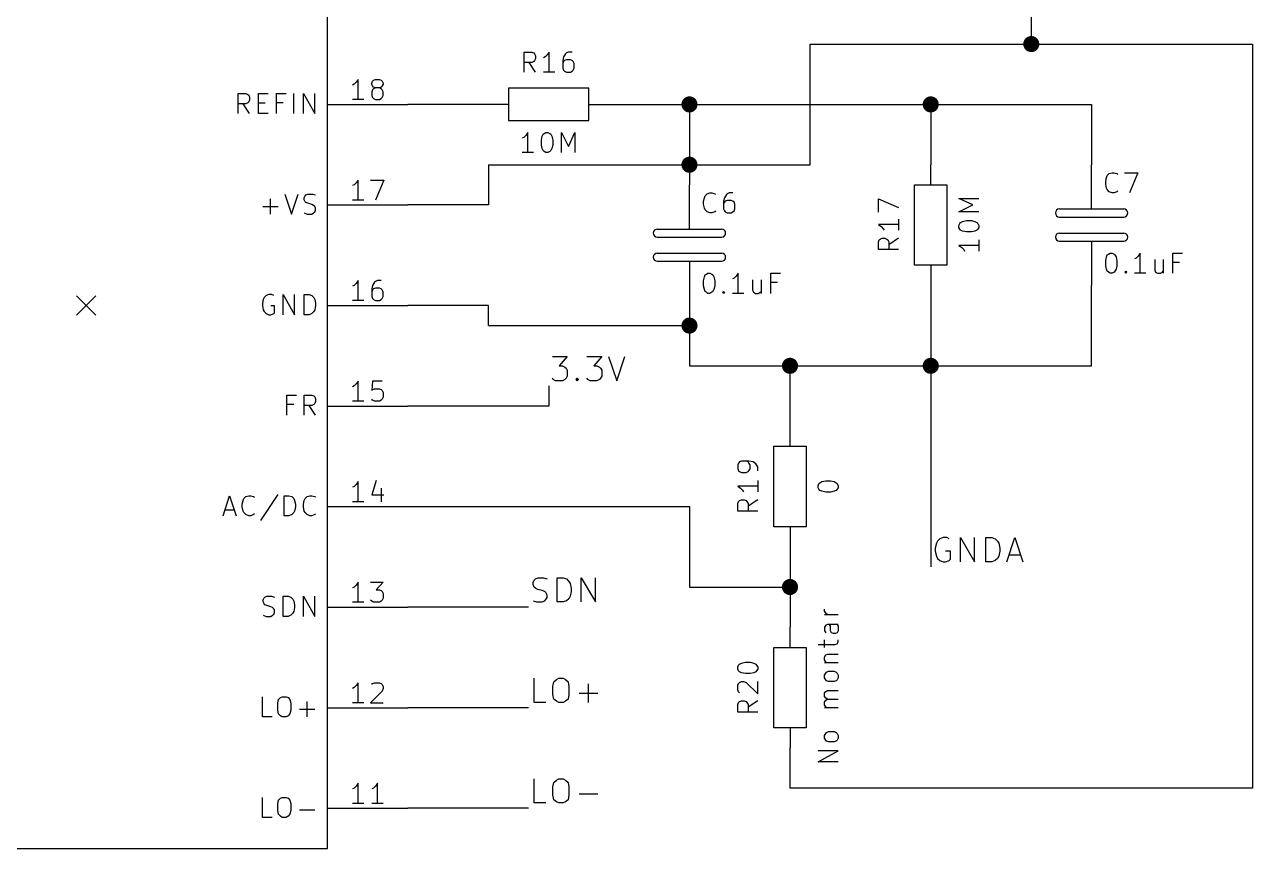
# Model space of a CAD drawing. Extents: x 10 to 287, y -200 to -10.
# Drawn here: x 138.3 to 215.9, y -116.8 to -64.8 of the extents above; entities that cross this region are included whole.
import ezdxf

# ---------------------------------------------------------------- set-up
doc = ezdxf.new("R2010")
doc.units = 0
doc.header["$MEASUREMENT"] = 0

msp = doc.modelspace()

# ---------------------------------------------------------------- linework, layer by layer
at = {"layer": 'Blue 2'}
for p, q in [((141.63, -81.9404), (142.85, -83.1596)), ((142.85, -81.9404), (141.63, -83.1596))]:
    msp.add_line(p, q, dxfattribs=at)
at = {"layer": 'Cyan 2'}
for p, q in [((169.901, -67.818), (169.901, -66.548)), ((169.901, -66.548), (170.383, -66.548)), ((170.383, -66.548), (170.51, -66.5988)), ((170.51, -66.5988), (170.561, -66.6496)), ((170.561, -66.6496), (170.612, -66.7766)), ((171.475, -66.548), (171.348, -66.7258)), ((171.475, -67.818), (171.475, -66.548)), ((172.517, -66.6496), (172.39, -66.8528)), ((172.568, -66.5988), (172.517, -66.6496)), ((172.695, -66.548), (172.568, -66.5988)), ((172.923, -66.548), (172.695, -66.548)), ((170.383, -67.2084), (169.901, -67.2084)), ((170.612, -67.818), (170.205, -67.2084)), ((170.51, -67.1322), (170.383, -67.2084)), ((170.561, -67.0814), (170.51, -67.1322)), ((170.612, -66.9544), (170.561, -67.0814)), ((170.612, -66.7766), (170.612, -66.9544)), ((171.221, -66.8528), (171.12, -66.9036)), ((171.348, -66.7258), (171.221, -66.8528)), ((172.39, -66.8528), (172.339, -67.0814)), ((172.339, -67.0814), (172.339, -67.564)), ((172.39, -67.1322), (172.339, -67.2592)), ((172.441, -67.0814), (172.39, -67.1322)), ((172.568, -67.0306), (172.441, -67.0814)), ((172.822, -67.0306), (172.568, -67.0306)), ((172.923, -67.0814), (172.822, -67.0306)), ((172.999, -67.1322), (172.923, -67.0814)), ((173.05, -67.2592), (172.999, -67.1322)), ((173.05, -67.564), (173.05, -67.2592)), ((171.831, -67.818), (171.12, -67.818)), ((172.339, -67.564), (172.39, -67.691)), ((172.39, -67.691), (172.441, -67.7418)), ((172.441, -67.7418), (172.568, -67.818)), ((172.568, -67.818), (172.822, -67.818)), ((172.822, -67.818), (172.923, -67.7418)), ((172.923, -67.7418), (172.999, -67.691)), ((172.999, -67.691), (173.05, -67.564)), ((151.841, -70.4342), (151.841, -69.1642)), ((151.841, -69.1642), (152.324, -69.1642)), ((152.324, -69.1642), (152.451, -69.215)), ((152.451, -69.7484), (152.324, -69.8246)), ((152.451, -69.215), (152.502, -69.2658)), ((152.502, -69.6976), (152.451, -69.7484)), ((152.502, -69.2658), (152.552, -69.3928)), ((152.552, -69.5706), (152.502, -69.6976)), ((152.552, -69.3928), (152.552, -69.5706)), ((153.111, -70.4342), (153.111, -69.1642)), ((153.111, -69.1642), (153.721, -69.1642)), ((153.111, -69.7484), (153.543, -69.7484)), ((154.254, -70.4342), (154.254, -69.1642)), ((154.254, -69.1642), (154.864, -69.1642)), ((154.686, -69.7484), (154.254, -69.7484)), ((155.346, -70.4342), (155.346, -69.1642)), ((155.956, -70.4342), (155.956, -69.1642)), ((155.956, -69.1642), (156.667, -70.4342)), ((156.667, -70.4342), (156.667, -69.1642)), ((152.324, -69.8246), (151.841, -69.8246)), ((152.552, -70.4342), (152.146, -69.8246)), ((153.721, -70.4342), (153.111, -70.4342)), ((169.875, -71.9328), (169.774, -71.9836)), ((170.002, -71.8058), (169.875, -71.9328)), ((170.129, -71.628), (170.002, -71.8058)), ((170.129, -72.898), (170.129, -71.628)), ((170.993, -72.1106), (171.044, -71.8566)), ((170.993, -72.4154), (170.993, -72.1106)), ((171.044, -71.8566), (171.094, -71.7296)), ((171.094, -71.7296), (171.171, -71.6788)), ((171.171, -71.6788), (171.272, -71.628)), ((171.272, -71.628), (171.399, -71.628)), ((171.399, -71.628), (171.526, -71.6788)), ((171.526, -71.6788), (171.577, -71.7296)), ((171.577, -71.7296), (171.653, -71.8566)), ((171.653, -71.8566), (171.704, -72.1106)), ((171.704, -72.1106), (171.704, -72.4154)), ((172.263, -72.898), (172.263, -71.628)), ((172.263, -71.628), (172.695, -72.517)), ((172.695, -72.517), (173.101, -71.628)), ((173.101, -71.628), (173.101, -72.898)), ((170.485, -72.898), (169.774, -72.898)), ((171.044, -72.644), (170.993, -72.4154)), ((171.094, -72.771), (171.044, -72.644)), ((171.171, -72.8218), (171.094, -72.771)), ((171.272, -72.898), (171.171, -72.8218)), ((171.399, -72.898), (171.272, -72.898)), ((171.526, -72.8218), (171.399, -72.898)), ((171.577, -72.771), (171.526, -72.8218)), ((171.653, -72.644), (171.577, -72.771)), ((171.704, -72.4154), (171.653, -72.644)), ((206.68, -74.4728), (206.731, -74.3458)), ((206.731, -74.3458), (206.858, -74.2188)), ((206.858, -74.2188), (207.035, -74.168)), ((207.035, -74.168), (207.162, -74.168)), ((207.162, -74.168), (207.34, -74.2188)), ((207.34, -74.2188), (207.391, -74.2696)), ((207.823, -74.168), (208.661, -74.168)), ((208.661, -74.168), (208.128, -75.438)), ((206.629, -74.7014), (206.68, -74.4728)), ((206.629, -74.8792), (206.629, -74.7014)), ((206.68, -75.1332), (206.629, -74.8792)), ((206.731, -75.2348), (206.68, -75.1332)), ((153.873, -76.7842), (153.873, -75.819)), ((154.788, -75.5142), (155.194, -76.7842)), ((155.194, -76.7842), (155.626, -75.5142)), ((156.007, -75.7428), (156.058, -75.6158)), ((156.007, -75.8698), (156.007, -75.7428)), ((156.058, -75.9968), (156.007, -75.8698)), ((156.058, -75.6158), (156.108, -75.565)), ((156.108, -76.0476), (156.058, -75.9968)), ((156.108, -75.565), (156.235, -75.5142)), ((156.235, -75.5142), (156.54, -75.5142)), ((156.54, -75.5142), (156.718, -75.565)), ((181.229, -75.9714), (181.28, -75.7428)), ((181.229, -76.1492), (181.229, -75.9714)), ((181.28, -75.7428), (181.331, -75.6158)), ((181.331, -75.6158), (181.458, -75.4888)), ((181.458, -75.4888), (181.635, -75.438)), ((181.635, -75.438), (181.762, -75.438)), ((181.762, -75.438), (181.94, -75.4888)), ((181.94, -75.4888), (181.991, -75.5396)), ((182.55, -75.7428), (182.499, -75.9714)), ((182.499, -75.9714), (182.499, -76.454)), ((182.677, -75.5396), (182.55, -75.7428)), ((182.601, -75.9714), (182.55, -76.0222)), ((182.728, -75.9206), (182.601, -75.9714)), ((182.728, -75.4888), (182.677, -75.5396)), ((182.855, -75.438), (182.728, -75.4888)), ((182.982, -75.9206), (182.728, -75.9206)), ((183.083, -75.438), (182.855, -75.438)), ((183.083, -75.9714), (182.982, -75.9206)), ((183.159, -76.0222), (183.083, -75.9714)), ((192.278, -76.6572), (192.278, -75.819)), ((192.278, -75.819), (193.548, -76.3524)), ((198.247, -76.2), (197.358, -75.7936)), ((197.358, -75.7936), (198.628, -75.7936)), ((206.858, -75.3618), (206.731, -75.2348)), ((207.035, -75.438), (206.858, -75.3618)), ((207.162, -75.438), (207.035, -75.438)), ((207.34, -75.3618), (207.162, -75.438)), ((207.391, -75.311), (207.34, -75.3618)), ((153.391, -76.3016), (154.356, -76.3016)), ((156.007, -76.708), (156.185, -76.7842)), ((156.235, -76.0984), (156.108, -76.0476)), ((156.489, -76.1746), (156.235, -76.0984)), ((156.591, -76.2254), (156.489, -76.1746)), ((156.489, -76.7842), (156.591, -76.708)), ((156.667, -76.3016), (156.591, -76.2254)), ((156.591, -76.708), (156.667, -76.6572)), ((156.718, -76.4032), (156.667, -76.3016)), ((156.667, -76.6572), (156.718, -76.5302)), ((156.718, -76.5302), (156.718, -76.4032)), ((181.28, -76.4032), (181.229, -76.1492)), ((181.331, -76.5048), (181.28, -76.4032)), ((181.458, -76.6318), (181.331, -76.5048)), ((181.635, -76.708), (181.458, -76.6318)), ((181.762, -76.708), (181.635, -76.708)), ((181.94, -76.6318), (181.762, -76.708)), ((181.991, -76.581), (181.94, -76.6318)), ((182.55, -76.0222), (182.499, -76.1492)), ((182.499, -76.454), (182.55, -76.581)), ((182.55, -76.581), (182.601, -76.6318)), ((182.601, -76.6318), (182.728, -76.708)), ((182.728, -76.708), (182.982, -76.708)), ((182.982, -76.708), (183.083, -76.6318)), ((183.083, -76.6318), (183.159, -76.581)), ((183.21, -76.1492), (183.159, -76.0222)), ((183.159, -76.581), (183.21, -76.454)), ((183.21, -76.454), (183.21, -76.1492)), ((197.358, -76.6318), (198.247, -76.2)), ((198.628, -76.6318), (197.358, -76.6318)), ((156.185, -76.7842), (156.489, -76.7842)), ((193.548, -77.4446), (192.278, -77.4446)), ((192.278, -77.4446), (192.456, -77.5716)), ((193.548, -77.089), (193.548, -77.8002)), ((197.358, -77.4954), (197.409, -77.3684)), ((197.358, -77.6224), (197.358, -77.4954)), ((197.409, -77.3684), (197.46, -77.3176)), ((197.46, -77.3176), (197.587, -77.2414)), ((197.587, -77.2414), (197.841, -77.1906)), ((197.841, -77.1906), (198.145, -77.1906)), ((198.145, -77.1906), (198.374, -77.2414)), ((198.374, -77.2414), (198.501, -77.3176)), ((198.501, -77.3176), (198.552, -77.3684)), ((198.552, -77.3684), (198.628, -77.4954)), ((198.628, -77.4954), (198.628, -77.6224)), ((192.38, -78.359), (192.507, -78.3082)), ((192.456, -77.5716), (192.583, -77.6986)), ((192.507, -78.3082), (192.684, -78.3082)), ((192.583, -77.6986), (192.634, -77.8002)), ((192.684, -78.3082), (192.811, -78.359)), ((193.548, -78.3082), (192.938, -78.7146)), ((197.409, -77.724), (197.358, -77.6224)), ((197.46, -77.8002), (197.409, -77.724)), ((197.587, -77.851), (197.46, -77.8002)), ((197.841, -77.9018), (197.587, -77.851)), ((198.145, -77.9018), (197.841, -77.9018)), ((198.374, -77.851), (198.145, -77.9018)), ((198.501, -77.8002), (198.374, -77.851)), ((198.552, -77.724), (198.501, -77.8002)), ((198.628, -77.6224), (198.552, -77.724)), ((192.278, -78.5368), (192.329, -78.4098)), ((192.278, -79.0194), (192.278, -78.5368)), ((193.548, -79.0194), (192.278, -79.0194)), ((192.329, -78.4098), (192.38, -78.359)), ((192.811, -78.359), (192.862, -78.4098)), ((192.862, -78.4098), (192.938, -78.5368)), ((192.938, -78.5368), (192.938, -79.0194)), ((198.628, -78.7654), (197.358, -78.7654)), ((197.358, -78.7654), (197.536, -78.8924)), ((197.536, -78.8924), (197.663, -79.0194)), ((197.663, -79.0194), (197.714, -79.121)), ((198.628, -78.4098), (198.628, -79.121)), ((206.629, -79.7306), (206.68, -79.4766)), ((206.629, -80.0354), (206.629, -79.7306)), ((206.68, -79.4766), (206.731, -79.3496)), ((206.731, -79.3496), (206.807, -79.2988)), ((206.807, -79.2988), (206.908, -79.248)), ((206.908, -79.248), (207.035, -79.248)), ((207.035, -79.248), (207.162, -79.2988)), ((207.162, -79.2988), (207.213, -79.3496)), ((207.213, -79.3496), (207.289, -79.4766)), ((207.289, -79.4766), (207.34, -79.7306)), ((207.34, -79.7306), (207.34, -80.0354)), ((208.559, -79.5528), (208.458, -79.6036)), ((208.686, -79.4258), (208.559, -79.5528)), ((208.813, -79.248), (208.686, -79.4258)), ((208.813, -80.518), (208.813, -79.248)), ((209.728, -79.6544), (209.728, -80.3148)), ((210.261, -79.6544), (210.261, -80.518)), ((210.871, -80.518), (210.871, -79.248)), ((210.871, -79.248), (211.48, -79.248)), ((211.303, -79.8322), (210.871, -79.8322)), ((181.28, -80.7466), (181.331, -80.6196)), ((181.331, -80.6196), (181.407, -80.5688)), ((181.407, -80.5688), (181.508, -80.518)), ((181.508, -80.518), (181.635, -80.518)), ((181.635, -80.518), (181.762, -80.5688)), ((181.762, -80.5688), (181.813, -80.6196)), ((181.813, -80.6196), (181.889, -80.7466)), ((183.413, -80.518), (183.286, -80.6958)), ((183.413, -81.788), (183.413, -80.518)), ((185.471, -81.788), (185.471, -80.518)), ((185.471, -80.518), (186.08, -80.518)), ((206.68, -80.264), (206.629, -80.0354)), ((206.731, -80.391), (206.68, -80.264)), ((206.807, -80.4418), (206.731, -80.391)), ((206.908, -80.518), (206.807, -80.4418)), ((207.035, -80.518), (206.908, -80.518)), ((207.162, -80.4418), (207.035, -80.518)), ((207.213, -80.391), (207.162, -80.4418)), ((207.289, -80.264), (207.213, -80.391)), ((207.34, -80.0354), (207.289, -80.264)), ((207.848, -80.4418), (207.899, -80.391)), ((207.899, -80.518), (207.848, -80.4418)), ((207.899, -80.391), (207.95, -80.4418)), ((207.899, -80.391), (207.899, -80.518)), ((207.95, -80.4418), (207.899, -80.518)), ((209.169, -80.518), (208.458, -80.518)), ((209.728, -80.3148), (209.779, -80.4418)), ((209.779, -80.4418), (209.906, -80.518)), ((209.906, -80.518), (210.083, -80.518)), ((210.083, -80.518), (210.21, -80.4418)), ((210.21, -80.4418), (210.261, -80.391)), ((181.229, -81.0006), (181.28, -80.7466)), ((181.229, -81.3054), (181.229, -81.0006)), ((181.28, -81.534), (181.229, -81.3054)), ((181.889, -80.7466), (181.94, -81.0006)), ((181.94, -81.3054), (181.889, -81.534)), ((181.94, -81.0006), (181.94, -81.3054)), ((183.159, -80.8228), (183.058, -80.8736)), ((183.286, -80.6958), (183.159, -80.8228)), ((184.328, -80.9244), (184.328, -81.5848)), ((184.861, -80.9244), (184.861, -81.788)), ((185.903, -81.1022), (185.471, -81.1022)), ((153.416, -82.169), (153.365, -82.3976)), ((153.467, -82.042), (153.416, -82.169)), ((153.594, -81.915), (153.467, -82.042)), ((153.772, -81.8642), (153.594, -81.915)), ((153.949, -81.8642), (153.772, -81.8642)), ((154.076, -81.915), (153.949, -81.8642)), ((154.686, -83.1342), (154.686, -81.8642)), ((154.686, -81.8642), (155.397, -83.1342)), ((155.397, -83.1342), (155.397, -81.8642)), ((156.007, -83.1342), (156.007, -81.8642)), ((156.007, -81.8642), (156.312, -81.8642)), ((156.312, -81.8642), (156.489, -81.915)), ((156.489, -81.915), (156.616, -82.042)), ((156.616, -82.042), (156.667, -82.169)), ((156.667, -82.169), (156.718, -82.3976)), ((181.331, -81.661), (181.28, -81.534)), ((181.407, -81.7118), (181.331, -81.661)), ((181.508, -81.788), (181.407, -81.7118)), ((181.635, -81.788), (181.508, -81.788)), ((181.762, -81.7118), (181.635, -81.788)), ((181.813, -81.661), (181.762, -81.7118)), ((181.889, -81.534), (181.813, -81.661)), ((182.448, -81.7118), (182.499, -81.661)), ((182.499, -81.788), (182.448, -81.7118)), ((182.499, -81.661), (182.55, -81.7118)), ((182.499, -81.661), (182.499, -81.788)), ((182.55, -81.7118), (182.499, -81.788)), ((183.769, -81.788), (183.058, -81.788)), ((184.328, -81.5848), (184.379, -81.7118)), ((184.379, -81.7118), (184.506, -81.788)), ((184.506, -81.788), (184.683, -81.788)), ((184.683, -81.788), (184.81, -81.7118)), ((184.81, -81.7118), (184.861, -81.661)), ((153.365, -82.3976), (153.365, -82.5754)), ((153.365, -82.5754), (153.416, -82.8294)), ((153.416, -82.8294), (153.467, -82.931)), ((153.467, -82.931), (153.594, -83.058)), ((154.127, -82.5754), (153.899, -82.5754)), ((154.127, -83.0072), (154.127, -82.5754)), ((156.616, -82.931), (156.489, -83.058)), ((156.667, -82.8294), (156.616, -82.931)), ((156.718, -82.5754), (156.667, -82.8294)), ((156.718, -82.3976), (156.718, -82.5754)), ((153.594, -83.058), (153.772, -83.1342)), ((153.772, -83.1342), (153.899, -83.1342)), ((153.899, -83.1342), (154.076, -83.058)), ((154.076, -83.058), (154.127, -83.0072)), ((156.312, -83.1342), (156.007, -83.1342)), ((156.489, -83.058), (156.312, -83.1342)), ((154.915, -89.4842), (154.915, -88.2142)), ((154.915, -88.2142), (155.524, -88.2142)), ((156.007, -89.4842), (156.007, -88.2142)), ((156.007, -88.2142), (156.489, -88.2142)), ((156.489, -88.2142), (156.616, -88.265)), ((156.616, -88.265), (156.667, -88.3158)), ((156.667, -88.3158), (156.718, -88.4428)), ((155.346, -88.7984), (154.915, -88.7984)), ((156.489, -88.8746), (156.007, -88.8746)), ((156.718, -89.4842), (156.312, -88.8746)), ((156.616, -88.7984), (156.489, -88.8746)), ((156.667, -88.7476), (156.616, -88.7984)), ((156.718, -88.6206), (156.667, -88.7476)), ((156.718, -88.4428), (156.718, -88.6206)), ((183.439, -92.5068), (183.388, -92.6084)), ((183.388, -92.6084), (183.388, -92.8624)), ((183.388, -92.8624), (183.439, -92.9894)), ((183.49, -92.4306), (183.439, -92.5068)), ((183.439, -92.9894), (183.49, -93.0402)), ((183.617, -92.3798), (183.49, -92.4306)), ((183.49, -93.0402), (183.617, -93.091)), ((184.099, -92.3798), (183.617, -92.3798)), ((184.048, -92.4306), (183.921, -92.3798)), ((183.921, -93.091), (184.048, -93.0402)), ((184.099, -92.5068), (184.048, -92.4306)), ((184.048, -93.0402), (184.099, -92.9894)), ((184.353, -92.4306), (184.099, -92.3798)), ((184.175, -92.6084), (184.099, -92.5068)), ((184.099, -92.9894), (184.175, -92.8624)), ((184.175, -92.8624), (184.175, -92.6084)), ((184.531, -92.5576), (184.353, -92.4306)), ((184.582, -92.6084), (184.531, -92.5576)), ((184.658, -92.7354), (184.582, -92.6084)), ((184.658, -92.9894), (184.658, -92.7354)), ((183.617, -93.091), (183.921, -93.091)), ((184.658, -93.599), (184.658, -94.3102)), ((188.468, -93.9292), (188.519, -93.8022)), ((188.519, -93.8022), (188.57, -93.7514)), ((188.57, -93.7514), (188.697, -93.6752)), ((188.697, -93.6752), (188.951, -93.6244)), ((188.951, -93.6244), (189.255, -93.6244)), ((189.255, -93.6244), (189.484, -93.6752)), ((189.484, -93.6752), (189.611, -93.7514)), ((189.611, -93.7514), (189.662, -93.8022)), ((189.662, -93.8022), (189.738, -93.9292)), ((150.876, -95.8342), (151.282, -94.5642)), ((151.282, -94.5642), (151.714, -95.8342)), ((152.197, -94.742), (152.324, -94.615)), ((152.324, -94.615), (152.502, -94.5642)), ((152.502, -94.5642), (152.629, -94.5642)), ((152.629, -94.5642), (152.806, -94.615)), ((152.806, -94.615), (152.857, -94.6658)), ((154.33, -94.488), (153.238, -96.139)), ((154.737, -95.8342), (154.737, -94.5642)), ((154.737, -94.5642), (155.042, -94.5642)), ((155.042, -94.5642), (155.219, -94.615)), ((155.219, -94.615), (155.346, -94.742)), ((156.058, -94.742), (156.185, -94.615)), ((156.185, -94.615), (156.362, -94.5642)), ((156.362, -94.5642), (156.489, -94.5642)), ((156.489, -94.5642), (156.667, -94.615)), ((156.667, -94.615), (156.718, -94.6658)), ((184.658, -93.9546), (183.388, -93.9546)), ((183.388, -93.9546), (183.566, -94.0816)), ((183.566, -94.0816), (183.693, -94.2086)), ((183.693, -94.2086), (183.744, -94.3102)), ((188.468, -94.0562), (188.468, -93.9292)), ((188.519, -94.1578), (188.468, -94.0562)), ((188.57, -94.234), (188.519, -94.1578)), ((188.697, -94.2848), (188.57, -94.234)), ((188.951, -94.3356), (188.697, -94.2848)), ((189.255, -94.3356), (188.951, -94.3356)), ((189.484, -94.2848), (189.255, -94.3356)), ((189.611, -94.234), (189.484, -94.2848)), ((189.662, -94.1578), (189.611, -94.234)), ((189.738, -94.0562), (189.662, -94.1578)), ((189.738, -93.9292), (189.738, -94.0562)), ((152.095, -95.0976), (152.146, -94.869)), ((152.095, -95.2754), (152.095, -95.0976)), ((152.146, -95.5294), (152.095, -95.2754)), ((152.146, -94.869), (152.197, -94.742)), ((155.346, -94.742), (155.397, -94.869)), ((155.397, -94.869), (155.448, -95.0976)), ((155.448, -95.2754), (155.397, -95.5294)), ((155.448, -95.0976), (155.448, -95.2754)), ((155.956, -95.0976), (156.007, -94.869)), ((155.956, -95.2754), (155.956, -95.0976)), ((156.007, -95.5294), (155.956, -95.2754)), ((156.007, -94.869), (156.058, -94.742)), ((183.388, -95.0468), (183.439, -94.9198)), ((183.388, -95.5294), (183.388, -95.0468)), ((183.439, -94.9198), (183.49, -94.869)), ((183.49, -94.869), (183.617, -94.8182)), ((183.617, -94.8182), (183.794, -94.8182)), ((183.794, -94.8182), (183.921, -94.869)), ((183.921, -94.869), (183.972, -94.9198)), ((183.972, -94.9198), (184.048, -95.0468)), ((184.658, -94.8182), (184.048, -95.2246)), ((184.048, -95.0468), (184.048, -95.5294)), ((151.003, -95.4532), (151.587, -95.4532)), ((152.197, -95.631), (152.146, -95.5294)), ((152.324, -95.758), (152.197, -95.631)), ((152.502, -95.8342), (152.324, -95.758)), ((152.629, -95.8342), (152.502, -95.8342)), ((152.806, -95.758), (152.629, -95.8342)), ((152.857, -95.7072), (152.806, -95.758)), ((155.042, -95.8342), (154.737, -95.8342)), ((155.219, -95.758), (155.042, -95.8342)), ((155.346, -95.631), (155.219, -95.758)), ((155.397, -95.5294), (155.346, -95.631)), ((156.058, -95.631), (156.007, -95.5294)), ((156.185, -95.758), (156.058, -95.631)), ((156.362, -95.8342), (156.185, -95.758)), ((156.489, -95.8342), (156.362, -95.8342)), ((156.667, -95.758), (156.489, -95.8342)), ((156.718, -95.7072), (156.667, -95.758)), ((184.658, -95.5294), (183.388, -95.5294)), ((153.416, -101.143), (153.467, -101.016)), ((153.416, -101.27), (153.416, -101.143)), ((153.467, -101.397), (153.416, -101.27)), ((153.467, -101.016), (153.518, -100.965)), ((153.518, -101.448), (153.467, -101.397)), ((153.518, -100.965), (153.645, -100.914)), ((153.645, -101.498), (153.518, -101.448)), ((153.645, -100.914), (153.949, -100.914)), ((153.899, -101.575), (153.645, -101.498)), ((154, -101.625), (153.899, -101.575)), ((153.949, -100.914), (154.127, -100.965)), ((154.686, -102.184), (154.686, -100.914)), ((154.686, -100.914), (154.991, -100.914)), ((154.991, -100.914), (155.169, -100.965)), ((155.169, -100.965), (155.296, -101.092)), ((155.296, -101.092), (155.346, -101.219)), ((155.346, -101.219), (155.397, -101.448)), ((155.397, -101.448), (155.397, -101.625)), ((155.956, -102.184), (155.956, -100.914)), ((155.956, -100.914), (156.667, -102.184)), ((156.667, -102.184), (156.667, -100.914)), ((153.416, -102.108), (153.594, -102.184)), ((153.594, -102.184), (153.899, -102.184)), ((153.899, -102.184), (154, -102.108)), ((154.076, -101.702), (154, -101.625)), ((154, -102.108), (154.076, -102.057)), ((154.127, -101.803), (154.076, -101.702)), ((154.076, -102.057), (154.127, -101.93)), ((154.127, -101.93), (154.127, -101.803)), ((154.991, -102.184), (154.686, -102.184)), ((155.169, -102.108), (154.991, -102.184)), ((155.296, -101.981), (155.169, -102.108)), ((155.346, -101.879), (155.296, -101.981)), ((155.397, -101.625), (155.346, -101.879)), ((188.874, -101.854), (188.874, -101.727)), ((188.951, -101.956), (188.874, -101.854)), ((189.738, -102.083), (188.874, -102.083)), ((189.001, -102.032), (188.951, -101.956)), ((189.128, -102.083), (189.001, -102.032)), ((188.951, -102.743), (188.874, -102.87)), ((188.874, -102.87), (188.874, -103.099)), ((188.874, -103.099), (188.951, -103.226)), ((189.052, -102.692), (188.951, -102.743)), ((189.738, -102.692), (189.052, -102.692)), ((189.255, -102.794), (189.179, -102.692)), ((189.255, -103.099), (189.255, -102.794)), ((189.306, -103.226), (189.255, -103.099)), ((189.662, -102.692), (189.738, -102.794)), ((189.738, -103.099), (189.662, -103.226)), ((189.738, -102.794), (189.738, -103.099)), ((188.874, -104.14), (188.874, -103.657)), ((189.433, -103.276), (189.306, -103.226)), ((189.535, -103.276), (189.433, -103.276)), ((189.662, -103.226), (189.535, -103.276)), ((189.535, -103.962), (189.662, -103.911)), ((189.662, -103.911), (189.738, -103.784)), ((189.738, -103.784), (189.738, -103.657)), ((188.468, -103.962), (189.535, -103.962)), ((188.874, -104.75), (188.951, -104.623)), ((188.951, -104.623), (189.052, -104.572)), ((189.052, -104.572), (189.738, -104.572)), ((183.388, -105.385), (183.439, -105.258)), ((183.388, -105.512), (183.388, -105.385)), ((183.439, -105.258), (183.49, -105.207)), ((183.49, -105.207), (183.617, -105.131)), ((183.617, -105.131), (183.871, -105.08)), ((183.871, -105.08), (184.175, -105.08)), ((184.175, -105.08), (184.404, -105.131)), ((184.404, -105.131), (184.531, -105.207)), ((184.531, -105.207), (184.582, -105.258)), ((184.582, -105.258), (184.658, -105.385)), ((184.658, -105.385), (184.658, -105.512)), ((188.874, -104.927), (188.874, -104.75)), ((188.951, -105.054), (188.874, -104.927)), ((188.874, -105.105), (189.738, -105.105)), ((189.001, -105.105), (188.951, -105.054)), ((183.439, -105.613), (183.388, -105.512)), ((183.49, -105.689), (183.439, -105.613)), ((183.617, -105.74), (183.49, -105.689)), ((183.871, -105.791), (183.617, -105.74)), ((184.175, -105.791), (183.871, -105.791)), ((184.404, -105.74), (184.175, -105.791)), ((184.531, -105.689), (184.404, -105.74)), ((184.582, -105.613), (184.531, -105.689)), ((184.658, -105.512), (184.582, -105.613)), ((188.874, -105.893), (188.951, -105.766)), ((188.874, -106.07), (188.874, -105.893)), ((188.951, -106.197), (188.874, -106.07)), ((188.951, -105.766), (189.001, -105.715)), ((189.001, -106.248), (188.951, -106.197)), ((189.001, -105.715), (189.128, -105.639)), ((189.128, -106.299), (189.001, -106.248)), ((189.128, -105.639), (189.484, -105.639)), ((189.484, -105.639), (189.611, -105.715)), ((189.611, -106.248), (189.484, -106.299)), ((189.611, -105.715), (189.662, -105.766)), ((189.662, -106.197), (189.611, -106.248)), ((189.662, -105.766), (189.738, -105.893)), ((189.738, -106.07), (189.662, -106.197)), ((189.738, -105.893), (189.738, -106.07)), ((183.388, -106.528), (183.439, -106.426)), ((183.388, -106.832), (183.388, -106.528)), ((183.439, -106.959), (183.388, -106.832)), ((183.439, -106.426), (183.49, -106.35)), ((183.49, -107.01), (183.439, -106.959)), ((183.49, -106.35), (183.617, -106.299)), ((183.617, -106.299), (183.744, -106.299)), ((183.744, -106.299), (183.921, -106.35)), ((183.921, -106.35), (184.658, -107.086)), ((184.658, -107.086), (184.658, -106.299)), ((188.874, -107.036), (188.951, -106.934)), ((188.951, -106.934), (189.052, -106.858)), ((189.052, -106.858), (189.738, -106.858)), ((189.484, -106.299), (189.128, -106.299)), ((153.365, -108.534), (153.365, -107.264)), ((154.33, -107.671), (154.381, -107.442)), ((154.33, -108.102), (154.33, -107.671)), ((154.381, -107.442), (154.508, -107.315)), ((154.508, -107.315), (154.61, -107.264)), ((154.61, -107.264), (154.864, -107.264)), ((154.864, -107.264), (154.991, -107.315)), ((154.991, -107.315), (155.092, -107.442)), ((155.092, -107.442), (155.169, -107.671)), ((155.169, -107.671), (155.169, -108.102)), ((156.185, -108.534), (156.185, -107.569)), ((183.388, -107.747), (183.439, -107.62)), ((183.388, -108.229), (183.388, -107.747)), ((183.439, -107.62), (183.49, -107.569)), ((183.49, -107.569), (183.617, -107.518)), ((183.617, -107.518), (183.794, -107.518)), ((183.794, -107.518), (183.921, -107.569)), ((183.921, -107.569), (183.972, -107.62)), ((183.972, -107.62), (184.048, -107.747)), ((184.658, -107.518), (184.048, -107.925)), ((184.048, -107.747), (184.048, -108.229)), ((188.874, -107.239), (188.874, -107.036)), ((188.951, -107.34), (188.874, -107.239)), ((188.874, -107.594), (188.951, -107.467)), ((188.874, -107.772), (188.874, -107.594)), ((188.951, -107.899), (188.874, -107.772)), ((189.052, -107.417), (188.951, -107.34)), ((188.951, -107.467), (189.052, -107.417)), ((189.052, -107.417), (189.738, -107.417)), ((153.975, -108.534), (153.365, -108.534)), ((154.381, -108.331), (154.33, -108.102)), ((154.508, -108.458), (154.381, -108.331)), ((154.61, -108.534), (154.508, -108.458)), ((154.864, -108.534), (154.61, -108.534)), ((154.991, -108.458), (154.864, -108.534)), ((155.092, -108.331), (154.991, -108.458)), ((155.169, -108.102), (155.092, -108.331)), ((155.702, -108.052), (156.667, -108.052)), ((184.658, -108.229), (183.388, -108.229)), ((189.738, -107.95), (188.874, -107.95)), ((189.001, -107.95), (188.951, -107.899)), ((188.874, -109.703), (188.951, -109.576)), ((188.874, -109.88), (188.874, -109.703)), ((188.951, -110.007), (188.874, -109.88)), ((188.951, -109.576), (189.001, -109.525)), ((189.001, -110.058), (188.951, -110.007)), ((189.001, -109.525), (189.128, -109.449)), ((189.128, -110.109), (189.001, -110.058)), ((189.128, -109.449), (189.484, -109.449)), ((189.484, -110.109), (189.128, -110.109)), ((189.484, -109.449), (189.611, -109.525)), ((189.611, -110.058), (189.484, -110.109)), ((189.611, -109.525), (189.662, -109.576)), ((189.662, -110.007), (189.611, -110.058)), ((189.662, -109.576), (189.738, -109.703)), ((189.738, -109.88), (189.662, -110.007)), ((189.738, -109.703), (189.738, -109.88)), ((188.468, -111.379), (189.738, -110.668)), ((189.738, -110.668), (188.468, -110.668)), ((189.738, -111.379), (188.468, -111.379)), ((153.365, -114.884), (153.365, -113.614)), ((154.33, -114.021), (154.381, -113.792)), ((154.381, -113.792), (154.508, -113.665)), ((154.508, -113.665), (154.61, -113.614)), ((154.61, -113.614), (154.864, -113.614)), ((154.864, -113.614), (154.991, -113.665)), ((154.991, -113.665), (155.092, -113.792)), ((155.092, -113.792), (155.169, -114.021)), ((154.33, -114.452), (154.33, -114.021)), ((154.381, -114.681), (154.33, -114.452)), ((154.508, -114.808), (154.381, -114.681)), ((155.092, -114.681), (154.991, -114.808)), ((155.169, -114.452), (155.092, -114.681)), ((155.169, -114.021), (155.169, -114.452)), ((155.702, -114.402), (156.667, -114.402)), ((153.975, -114.884), (153.365, -114.884)), ((154.61, -114.884), (154.508, -114.808)), ((154.864, -114.884), (154.61, -114.884)), ((154.991, -114.808), (154.864, -114.884))]:
    msp.add_line(p, q, dxfattribs=at)
at = {"layer": 'Green 2'}
for p, q in [((201.93, -60.96), (201.93, -66.04)), ((187.96, -66.04), (215.9, -66.04)), ((187.96, -73.66), (187.96, -66.04)), ((215.9, -66.04), (215.9, -113.03)), ((167.64, -69.85), (162.56, -69.85)), ((175.26, -69.85), (205.74, -69.85)), ((180.34, -69.85), (180.34, -74.93)), ((195.58, -69.85), (195.58, -73.66)), ((205.74, -69.85), (205.74, -73.66)), ((167.64, -73.66), (187.96, -73.66)), ((167.64, -73.66), (167.64, -76.2)), ((167.64, -76.2), (162.56, -76.2)), ((195.58, -81.28), (195.58, -99.06)), ((205.74, -86.36), (205.74, -81.28)), ((167.64, -82.55), (162.56, -82.55)), ((167.64, -83.82), (167.64, -82.55)), ((180.34, -82.55), (180.34, -86.36)), ((167.64, -83.82), (180.34, -83.82)), ((180.34, -86.36), (205.74, -86.36)), ((186.69, -90.17), (186.69, -86.36)), ((171.45, -87.63), (171.45, -88.9)), ((171.45, -88.9), (162.56, -88.9)), ((162.56, -95.25), (180.34, -95.25)), ((180.34, -95.25), (180.34, -100.33)), ((186.69, -97.79), (186.69, -102.87)), ((180.34, -100.33), (186.69, -100.33)), ((170.18, -101.6), (162.56, -101.6)), ((170.18, -107.95), (162.56, -107.95)), ((186.69, -113.03), (186.69, -110.49)), ((215.9, -113.03), (186.69, -113.03)), ((170.18, -114.3), (162.56, -114.3))]:
    msp.add_line(p, q, dxfattribs=at)
at = {"layer": 'Green 2', "const_width": 0.508}
for points in [[(201.676, -66.04, 1), (202.184, -66.04, 1)], [(180.086, -69.85, 1), (180.594, -69.85, 1)], [(195.326, -69.85, 1), (195.834, -69.85, 1)], [(180.086, -73.66, 1), (180.594, -73.66, 1)], [(180.086, -83.82, 1), (180.594, -83.82, 1)], [(186.436, -86.36, 1), (186.944, -86.36, 1)], [(195.326, -86.36, 1), (195.834, -86.36, 1)], [(186.436, -100.33, 1), (186.944, -100.33, 1)]]:
    msp.add_lwpolyline(points, format="xyb", close=True, dxfattribs=at)
at = {"layer": 'Magenta 2'}
for p, q in [((171.679, -85.7758), (172.618, -85.7758)), ((172.618, -85.7758), (172.11, -86.36)), ((173.863, -85.7758), (174.803, -85.7758)), ((174.803, -85.7758), (174.295, -86.36)), ((175.235, -85.7758), (175.743, -87.2998)), ((175.743, -87.2998), (176.251, -85.7758)), ((172.11, -86.36), (172.314, -86.36)), ((172.314, -86.36), (172.466, -86.4362)), ((172.466, -86.4362), (172.542, -86.5124)), ((172.542, -86.5124), (172.618, -86.6394)), ((172.618, -86.6394), (172.618, -87.0204)), ((174.295, -86.36), (174.498, -86.36)), ((174.498, -86.36), (174.65, -86.4362)), ((174.65, -86.4362), (174.727, -86.5124)), ((174.727, -86.5124), (174.803, -86.6394)), ((174.803, -86.6394), (174.803, -87.0204)), ((171.729, -87.2236), (171.679, -87.1474)), ((171.882, -87.2998), (171.729, -87.2236)), ((172.314, -87.2998), (171.882, -87.2998)), ((172.466, -87.2236), (172.314, -87.2998)), ((172.542, -87.1474), (172.466, -87.2236)), ((172.618, -87.0204), (172.542, -87.1474)), ((173.177, -87.2236), (173.253, -87.1474)), ((173.253, -87.2998), (173.177, -87.2236)), ((173.253, -87.1474), (173.33, -87.2236)), ((173.253, -87.1474), (173.253, -87.2998)), ((173.33, -87.2236), (173.253, -87.2998)), ((173.914, -87.2236), (173.863, -87.1474)), ((174.066, -87.2998), (173.914, -87.2236)), ((174.498, -87.2998), (174.066, -87.2998)), ((174.65, -87.2236), (174.498, -87.2998)), ((174.727, -87.1474), (174.65, -87.2236)), ((174.803, -87.0204), (174.727, -87.1474)), ((195.936, -97.5614), (195.859, -97.8662)), ((196.012, -97.4344), (195.936, -97.5614)), ((196.164, -97.282), (196.012, -97.4344)), ((196.367, -97.2058), (196.164, -97.282)), ((196.596, -97.2058), (196.367, -97.2058)), ((196.748, -97.282), (196.596, -97.2058)), ((197.46, -98.7298), (197.46, -97.2058)), ((197.46, -97.2058), (198.349, -98.7298)), ((198.349, -98.7298), (198.349, -97.2058)), ((199.06, -98.7298), (199.06, -97.2058)), ((199.06, -97.2058), (199.441, -97.2058)), ((199.441, -97.2058), (199.644, -97.282)), ((199.644, -97.282), (199.796, -97.4344)), ((199.796, -97.4344), (199.873, -97.5614)), ((199.873, -97.5614), (199.949, -97.8662)), ((200.381, -98.7298), (200.889, -97.2058)), ((200.889, -97.2058), (201.397, -98.7298)), ((195.859, -97.8662), (195.859, -98.0694)), ((195.859, -98.0694), (195.936, -98.3742)), ((195.936, -98.3742), (196.012, -98.5266)), ((196.825, -98.0694), (196.52, -98.0694)), ((196.825, -98.5774), (196.825, -98.0694)), ((199.873, -98.3742), (199.796, -98.5266)), ((199.949, -98.0694), (199.873, -98.3742)), ((199.949, -97.8662), (199.949, -98.0694)), ((200.508, -98.298), (201.244, -98.298)), ((196.012, -98.5266), (196.164, -98.6536)), ((196.164, -98.6536), (196.367, -98.7298)), ((196.367, -98.7298), (196.52, -98.7298)), ((196.52, -98.7298), (196.748, -98.6536)), ((196.748, -98.6536), (196.825, -98.5774)), ((199.441, -98.7298), (199.06, -98.7298)), ((199.644, -98.6536), (199.441, -98.7298)), ((199.796, -98.5266), (199.644, -98.6536)), ((170.459, -100.051), (170.536, -99.8982)), ((170.459, -100.178), (170.459, -100.051)), ((170.536, -99.8982), (170.612, -99.822)), ((170.612, -99.822), (170.764, -99.7458)), ((170.764, -99.7458), (171.12, -99.7458)), ((171.12, -99.7458), (171.348, -99.822)), ((171.983, -101.27), (171.983, -99.7458)), ((171.983, -99.7458), (172.364, -99.7458)), ((172.364, -99.7458), (172.568, -99.822)), ((172.568, -99.822), (172.72, -99.9744)), ((172.72, -99.9744), (172.796, -100.101)), ((173.507, -101.27), (173.507, -99.7458)), ((173.507, -99.7458), (174.396, -101.27)), ((174.396, -101.27), (174.396, -99.7458)), ((170.536, -100.33), (170.459, -100.178)), ((170.612, -100.406), (170.536, -100.33)), ((170.764, -100.482), (170.612, -100.406)), ((171.044, -100.559), (170.764, -100.482)), ((171.196, -100.609), (171.044, -100.559)), ((171.272, -100.686), (171.196, -100.609)), ((171.348, -100.838), (171.272, -100.686)), ((172.796, -100.101), (172.872, -100.406)), ((172.872, -100.609), (172.796, -100.914)), ((172.872, -100.406), (172.872, -100.609)), ((170.459, -101.194), (170.688, -101.27)), ((170.688, -101.27), (171.044, -101.27)), ((171.044, -101.27), (171.196, -101.194)), ((171.196, -101.194), (171.272, -101.117)), ((171.272, -101.117), (171.348, -100.99)), ((171.348, -100.99), (171.348, -100.838)), ((172.364, -101.27), (171.983, -101.27)), ((172.568, -101.194), (172.364, -101.27)), ((172.72, -101.067), (172.568, -101.194)), ((172.796, -100.914), (172.72, -101.067)), ((170.536, -107.62), (170.536, -106.096)), ((171.78, -106.324), (171.933, -106.172)), ((171.933, -106.172), (172.085, -106.096)), ((172.085, -106.096), (172.364, -106.096)), ((172.364, -106.096), (172.517, -106.172)), ((172.517, -106.172), (172.669, -106.324)), ((171.704, -106.604), (171.78, -106.324)), ((171.704, -107.112), (171.704, -106.604)), ((172.669, -106.324), (172.72, -106.604)), ((172.72, -106.604), (172.72, -107.112)), ((173.965, -107.62), (173.965, -106.451)), ((171.272, -107.62), (170.536, -107.62)), ((171.78, -107.417), (171.704, -107.112)), ((171.933, -107.544), (171.78, -107.417)), ((172.085, -107.62), (171.933, -107.544)), ((172.364, -107.62), (172.085, -107.62)), ((172.517, -107.544), (172.364, -107.62)), ((172.669, -107.417), (172.517, -107.544)), ((172.72, -107.112), (172.669, -107.417)), ((173.38, -107.036), (174.549, -107.036)), ((170.536, -113.97), (170.536, -112.446)), ((171.933, -112.522), (172.085, -112.446)), ((172.085, -112.446), (172.364, -112.446)), ((172.364, -112.446), (172.517, -112.522)), ((171.704, -112.954), (171.78, -112.674)), ((171.704, -113.462), (171.704, -112.954)), ((171.78, -112.674), (171.933, -112.522)), ((172.517, -112.522), (172.669, -112.674)), ((172.669, -112.674), (172.72, -112.954)), ((172.72, -112.954), (172.72, -113.462)), ((171.272, -113.97), (170.536, -113.97)), ((171.78, -113.767), (171.704, -113.462)), ((171.933, -113.894), (171.78, -113.767)), ((172.085, -113.97), (171.933, -113.894)), ((172.364, -113.97), (172.085, -113.97)), ((172.517, -113.894), (172.364, -113.97)), ((172.669, -113.767), (172.517, -113.894)), ((172.72, -113.462), (172.669, -113.767)), ((173.38, -113.386), (174.549, -113.386))]:
    msp.add_line(p, q, dxfattribs=at)
at = {"layer": 'Red 2'}
for p, q in [((157.48, -116.84), (157.48, -54.61)), ((159.156, -68.58), (159.055, -68.6308)), ((159.283, -68.453), (159.156, -68.58)), ((159.41, -68.2752), (159.283, -68.453)), ((159.41, -69.5452), (159.41, -68.2752)), ((160.274, -68.5038), (160.325, -68.3768)), ((160.274, -68.58), (160.274, -68.5038)), ((160.325, -68.6816), (160.274, -68.58)), ((160.325, -68.9356), (160.274, -69.0626)), ((160.325, -68.3768), (160.376, -68.326)), ((160.376, -68.7578), (160.325, -68.6816)), ((160.376, -68.8594), (160.325, -68.9356)), ((160.376, -68.326), (160.503, -68.2752)), ((160.503, -68.8086), (160.376, -68.7578)), ((160.503, -68.8086), (160.376, -68.8594)), ((160.503, -68.2752), (160.757, -68.2752)), ((160.757, -68.8086), (160.503, -68.8086)), ((160.757, -68.2752), (160.858, -68.326)), ((160.858, -68.7578), (160.757, -68.8086)), ((160.858, -68.8594), (160.757, -68.8086)), ((160.858, -68.326), (160.934, -68.3768)), ((160.934, -68.6816), (160.858, -68.7578)), ((160.934, -68.9356), (160.858, -68.8594)), ((160.934, -68.3768), (160.985, -68.5038)), ((160.985, -68.58), (160.934, -68.6816)), ((160.985, -69.0626), (160.934, -68.9356)), ((160.985, -68.5038), (160.985, -68.58)), ((168.91, -68.834), (168.91, -70.866)), ((173.99, -68.834), (168.91, -68.834)), ((173.99, -70.866), (173.99, -68.834)), ((159.766, -69.5452), (159.055, -69.5452)), ((160.274, -69.0626), (160.274, -69.2912)), ((160.274, -69.2912), (160.325, -69.4182)), ((160.325, -69.4182), (160.376, -69.469)), ((160.376, -69.469), (160.503, -69.5452)), ((160.503, -69.5452), (160.757, -69.5452)), ((160.757, -69.5452), (160.858, -69.469)), ((160.858, -69.469), (160.934, -69.4182)), ((160.934, -69.4182), (160.985, -69.2912)), ((160.985, -69.2912), (160.985, -69.0626)), ((157.48, -69.85), (162.56, -69.85)), ((168.91, -69.85), (167.64, -69.85)), ((173.99, -69.85), (175.26, -69.85)), ((168.91, -70.866), (173.99, -70.866)), ((195.58, -74.93), (195.58, -73.66)), ((205.74, -76.454), (205.74, -73.66)), ((159.156, -74.93), (159.055, -74.9808)), ((159.283, -74.803), (159.156, -74.93)), ((159.41, -74.6252), (159.283, -74.803)), ((159.41, -75.8952), (159.41, -74.6252)), ((160.198, -74.6252), (161.036, -74.6252)), ((161.036, -74.6252), (160.503, -75.8952)), ((180.34, -77.724), (180.34, -74.93)), ((194.564, -80.01), (194.564, -74.93)), ((194.564, -74.93), (196.596, -74.93)), ((196.596, -74.93), (196.596, -80.01)), ((159.766, -75.8952), (159.055, -75.8952)), ((157.48, -76.2), (162.56, -76.2)), ((203.708, -76.454), (207.772, -76.454)), ((203.708, -76.962), (207.772, -76.962)), ((178.308, -77.724), (182.372, -77.724)), ((178.308, -78.232), (182.372, -78.232)), ((203.708, -77.978), (207.772, -77.978)), ((203.708, -78.486), (207.772, -78.486)), ((205.74, -78.486), (205.74, -81.28)), ((178.308, -79.248), (182.372, -79.248)), ((178.308, -79.756), (182.372, -79.756)), ((180.34, -79.756), (180.34, -82.55)), ((196.596, -80.01), (194.564, -80.01)), ((195.58, -80.01), (195.58, -81.28)), ((159.156, -81.28), (159.055, -81.3308)), ((159.283, -81.153), (159.156, -81.28)), ((159.41, -80.9752), (159.283, -81.153)), ((159.41, -82.2452), (159.41, -80.9752)), ((160.325, -81.28), (160.274, -81.5086)), ((160.452, -81.0768), (160.325, -81.28)), ((160.503, -81.026), (160.452, -81.0768)), ((160.63, -80.9752), (160.503, -81.026)), ((160.858, -80.9752), (160.63, -80.9752)), ((160.274, -81.5086), (160.274, -81.9912)), ((160.325, -81.5594), (160.274, -81.6864)), ((160.274, -81.9912), (160.325, -82.1182)), ((160.376, -81.5086), (160.325, -81.5594)), ((160.325, -82.1182), (160.376, -82.169)), ((160.503, -81.4578), (160.376, -81.5086)), ((160.376, -82.169), (160.503, -82.2452)), ((160.757, -81.4578), (160.503, -81.4578)), ((160.858, -81.5086), (160.757, -81.4578)), ((160.757, -82.2452), (160.858, -82.169)), ((160.934, -81.5594), (160.858, -81.5086)), ((160.858, -82.169), (160.934, -82.1182)), ((160.985, -81.6864), (160.934, -81.5594)), ((160.934, -82.1182), (160.985, -81.9912)), ((160.985, -81.9912), (160.985, -81.6864)), ((157.48, -82.55), (162.56, -82.55)), ((159.766, -82.2452), (159.055, -82.2452)), ((160.503, -82.2452), (160.757, -82.2452)), ((159.156, -87.63), (159.055, -87.6808)), ((159.283, -87.503), (159.156, -87.63)), ((159.41, -87.3252), (159.283, -87.503)), ((159.41, -88.5952), (159.41, -87.3252)), ((160.325, -87.3252), (160.274, -87.9094)), ((160.934, -87.3252), (160.325, -87.3252)), ((160.274, -87.9094), (160.325, -87.8586)), ((160.325, -87.8586), (160.452, -87.8078)), ((160.452, -87.8078), (160.757, -87.8078)), ((160.757, -87.8078), (160.858, -87.8586)), ((160.858, -87.8586), (160.934, -87.9094)), ((160.934, -87.9094), (160.985, -88.0364)), ((160.985, -88.3412), (160.934, -88.4682)), ((160.985, -88.0364), (160.985, -88.3412)), ((157.48, -88.9), (162.56, -88.9)), ((159.766, -88.5952), (159.055, -88.5952)), ((160.325, -88.519), (160.274, -88.4682)), ((160.452, -88.5952), (160.325, -88.519)), ((160.757, -88.5952), (160.452, -88.5952)), ((160.858, -88.519), (160.757, -88.5952)), ((160.934, -88.4682), (160.858, -88.519)), ((186.69, -91.44), (186.69, -90.17)), ((185.674, -96.52), (185.674, -91.44)), ((185.674, -91.44), (187.706, -91.44)), ((187.706, -91.44), (187.706, -96.52)), ((159.41, -93.6752), (159.283, -93.853)), ((159.41, -94.9452), (159.41, -93.6752)), ((160.553, -93.599), (160.274, -94.5134)), ((159.156, -93.98), (159.055, -94.0308)), ((159.283, -93.853), (159.156, -93.98)), ((160.274, -94.5134), (161.036, -94.5134)), ((160.858, -94.0816), (160.858, -94.9452)), ((157.48, -95.25), (162.56, -95.25)), ((159.766, -94.9452), (159.055, -94.9452)), ((187.706, -96.52), (185.674, -96.52)), ((186.69, -96.52), (186.69, -97.79)), ((159.41, -100.025), (159.283, -100.203)), ((159.41, -101.295), (159.41, -100.025)), ((160.198, -100.025), (160.985, -100.025)), ((160.985, -100.025), (160.553, -100.508)), ((159.156, -100.33), (159.055, -100.381)), ((159.283, -100.203), (159.156, -100.33)), ((160.553, -100.508), (160.757, -100.508)), ((160.757, -100.508), (160.858, -100.559)), ((160.858, -100.559), (160.934, -100.609)), ((160.934, -100.609), (160.985, -100.736)), ((160.985, -100.736), (160.985, -101.041)), ((157.48, -101.6), (162.56, -101.6)), ((159.766, -101.295), (159.055, -101.295)), ((160.274, -101.219), (160.198, -101.168)), ((160.376, -101.295), (160.274, -101.219)), ((160.757, -101.295), (160.376, -101.295)), ((160.858, -101.219), (160.757, -101.295)), ((160.934, -101.168), (160.858, -101.219)), ((160.985, -101.041), (160.934, -101.168)), ((186.69, -104.14), (186.69, -102.87)), ((185.674, -109.22), (185.674, -104.14)), ((185.674, -104.14), (187.706, -104.14)), ((187.706, -104.14), (187.706, -109.22)), ((159.156, -106.68), (159.055, -106.731)), ((159.283, -106.553), (159.156, -106.68)), ((159.41, -106.375), (159.283, -106.553)), ((159.41, -107.645), (159.41, -106.375)), ((160.934, -106.909), (160.198, -107.645)), ((160.274, -106.477), (160.325, -106.426)), ((160.325, -106.426), (160.452, -106.375)), ((160.452, -106.375), (160.757, -106.375)), ((160.757, -106.375), (160.858, -106.426)), ((160.858, -106.426), (160.934, -106.477)), ((160.934, -106.477), (160.985, -106.604)), ((160.985, -106.731), (160.934, -106.909)), ((160.985, -106.604), (160.985, -106.731)), ((159.766, -107.645), (159.055, -107.645)), ((160.198, -107.645), (160.985, -107.645)), ((157.48, -107.95), (162.56, -107.95)), ((187.706, -109.22), (185.674, -109.22)), ((186.69, -109.22), (186.69, -110.49)), ((159.156, -113.03), (159.055, -113.081)), ((159.283, -112.903), (159.156, -113.03)), ((159.41, -112.725), (159.283, -112.903)), ((159.41, -113.995), (159.41, -112.725)), ((160.376, -113.03), (160.274, -113.081)), ((160.503, -112.903), (160.376, -113.03)), ((160.63, -112.725), (160.503, -112.903)), ((160.63, -113.995), (160.63, -112.725)), ((159.766, -113.995), (159.055, -113.995)), ((160.985, -113.995), (160.274, -113.995)), ((157.48, -114.3), (162.56, -114.3)), ((121.92, -116.84), (157.48, -116.84))]:
    msp.add_line(p, q, dxfattribs=at)
for centre, start, end in [((203.708, -76.708), 90, 270), ((207.772, -76.708), 270, 450), ((178.308, -77.978), 90, 270), ((182.372, -77.978), 270, 450), ((203.708, -78.232), 90, 270), ((207.772, -78.232), 270, 450), ((178.308, -79.502), 90, 270), ((182.372, -79.502), 270, 450)]:
    msp.add_arc(centre, 0.254, start, end, dxfattribs=at)

doc.saveas('drawing.dxf')
